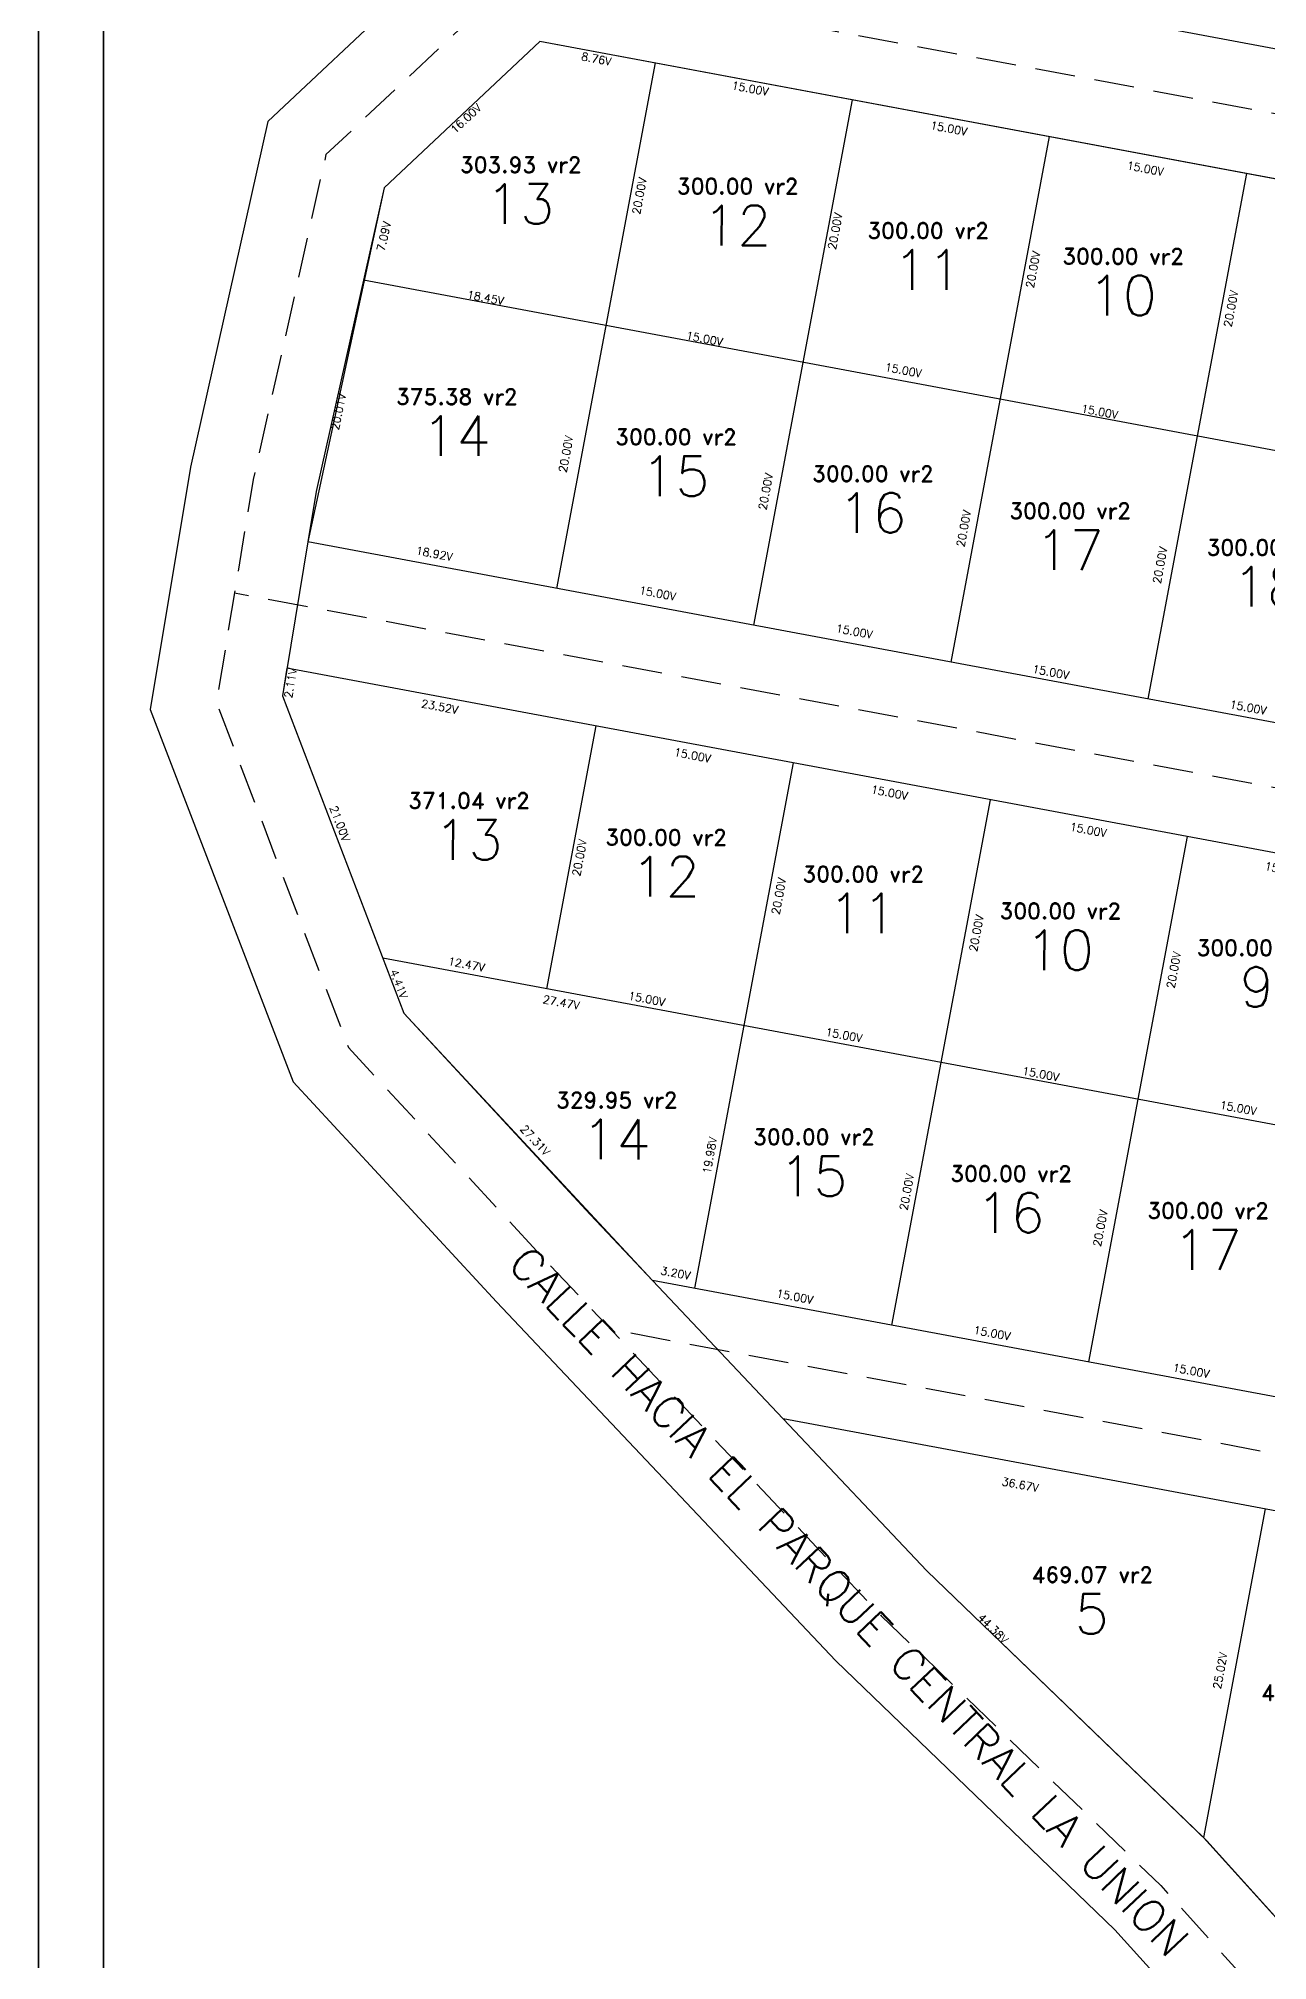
# Model space of a CAD drawing. Header units: metres. Extents: x 294898 to 295286, y 1620966 to 1622103.
# Drawn here: x 294898.5 to 294975.3, y 1621913.4 to 1622033.5 of the extents above; entities that cross this region are included whole.
import ezdxf
from ezdxf.enums import TextEntityAlignment as Align

# ---------------------------------------------------------------- set-up
doc = ezdxf.new("R2010")
doc.units = ezdxf.units.M
doc.linetypes.add('DASHED2', pattern=[0.375, 0.25, -0.125])
doc.layers.add('Medidas Numeracion', color=7, linetype='Continuous')
doc.styles.add('HUECA1', font='hueca1.shx')
doc.styles.get("Standard").update_dxf_attribs({"font": 'simplex.shx'})
doc.dimstyles.new('COTAS LOTES', dxfattribs={"dimscale": 0.25, "dimtxt": 2, "dimasz": 0.18, "dimexe": 0.18, "dimexo": 0.0625, "dimgap": 0.09, "dimtad": 0, "dimlfac": 1.1976, "dimzin": 0, "dimdsep": 46, "dimtxsty": 'Standard', "dimblk": 'NONE', "dimcen": 0, "dimse1": 1, "dimse2": 1, "dimsd1": 1, "dimsd2": 1, "dimadec": 0, "dimazin": 0, "dimtfac": 1, "dimtofl": 0, "dimtmove": 0, "dimatfit": 3, "dimldrblk": 'NONE', "dimfxl": 1, "dimtolj": 1, "dimtzin": 0, "dimarcsym": 0})

# ---------------------------------------------------------------- blocks, each defined once
blk = doc.blocks.new('*D120')
at = {"layer": 'Defpoints', "color": 0, "transparency": 16777216}
for p in [(294971.32, 1622033.73, 774.53), (294983.63, 1622031.43, 774.53), (294983.79, 1622032.28)]:
    blk.add_point(p, dxfattribs=at)
at = {"color": 0, "transparency": 16777216, "insert": (294977.64, 1622033.43), "char_height": 0.5, "attachment_point": 5, "rotation": 349.4408}
blk.add_mtext('\\A1;15.00V', dxfattribs=at)
blk = doc.blocks.new('_None')
blk = doc.blocks.new('*D176')
at = {"layer": 'Defpoints', "color": 0, "transparency": 16777216}
for p in [(294970.25, 1621983.68, 774.53), (294970.09, 1621982.78), (294982.56, 1621981.37, 774.53)]:
    blk.add_point(p, dxfattribs=at)
at = {"color": 0, "transparency": 16777216, "insert": (294976.24, 1621981.63), "char_height": 0.5, "attachment_point": 5, "rotation": 349.4073}
blk.add_mtext('\\A1;15.00V', dxfattribs=at)
blk = doc.blocks.new('*D177')
at = {"layer": 'Defpoints', "color": 0, "transparency": 16777216}
for p in [(294970.25, 1621983.68, 774.53), (294967.18, 1621967.26, 774.53), (294967.87, 1621967.13)]:
    blk.add_point(p, dxfattribs=at)
at = {"color": 0, "transparency": 16777216, "insert": (294969.41, 1621975.34), "char_height": 0.5, "attachment_point": 5, "rotation": 79.4073}
blk.add_mtext('\\A1;20.00V', dxfattribs=at)
blk = doc.blocks.new('*D178')
at = {"layer": 'Defpoints', "color": 0, "transparency": 16777216}
for p in [(294967.17, 1621967.26, 774.53), (294979.6, 1621965.56), (294979.48, 1621964.95, 774.53)]:
    blk.add_point(p, dxfattribs=at)
at = {"color": 0, "transparency": 16777216, "insert": (294973.44, 1621966.71), "char_height": 0.5, "attachment_point": 5, "rotation": 349.3738}
blk.add_mtext('\\A1;15.00V', dxfattribs=at)
blk = doc.blocks.new('*D179')
at = {"layer": 'Defpoints', "color": 0, "transparency": 16777216}
for p in [(294954.86, 1621969.56, 774.53), (294954.94, 1621969.99), (294967.17, 1621967.26, 774.53)]:
    blk.add_point(p, dxfattribs=at)
at = {"color": 0, "transparency": 16777216, "insert": (294961.1, 1621968.84), "char_height": 0.5, "attachment_point": 5, "rotation": 349.4073}
blk.add_mtext('\\A1;15.00V', dxfattribs=at)
blk = doc.blocks.new('*D180')
at = {"layer": 'Defpoints', "color": 0, "transparency": 16777216}
for p in [(294957.94, 1621985.98, 774.53), (294958.62, 1621985.85), (294954.86, 1621969.56, 774.53)]:
    blk.add_point(p, dxfattribs=at)
at = {"color": 0, "transparency": 16777216, "insert": (294957.08, 1621977.64), "char_height": 0.5, "attachment_point": 5, "rotation": 79.3737}
blk.add_mtext('\\A1;20.00V', dxfattribs=at)
blk = doc.blocks.new('*D181')
at = {"layer": 'Defpoints', "color": 0, "transparency": 16777216}
for p in [(294957.94, 1621985.98, 774.53), (294970.25, 1621983.68, 774.53), (294970.12, 1621982.96)]:
    blk.add_point(p, dxfattribs=at)
at = {"color": 0, "transparency": 16777216, "insert": (294964.07, 1621984.09), "char_height": 0.5, "attachment_point": 5, "rotation": 349.4073}
blk.add_mtext('\\A1;15.00V', dxfattribs=at)
blk = doc.blocks.new('*D182')
at = {"layer": 'Defpoints', "color": 0, "transparency": 16777216}
for p in [(294945.63, 1621988.28, 774.53), (294957.94, 1621985.98, 774.53), (294957.81, 1621985.26)]:
    blk.add_point(p, dxfattribs=at)
at = {"color": 0, "transparency": 16777216, "insert": (294951.65, 1621986.42), "char_height": 0.5, "attachment_point": 5, "rotation": 349.4073}
blk.add_mtext('\\A1;15.00V', dxfattribs=at)
blk = doc.blocks.new('*D183')
at = {"layer": 'Defpoints', "color": 0, "transparency": 16777216}
for p in [(294945.63, 1621988.28, 774.53), (294942.55, 1621971.87, 774.53), (294943.2, 1621971.75)]:
    blk.add_point(p, dxfattribs=at)
at = {"color": 0, "transparency": 16777216, "insert": (294944.74, 1621979.95), "char_height": 0.5, "attachment_point": 5, "rotation": 79.3738}
blk.add_mtext('\\A1;20.00V', dxfattribs=at)
blk = doc.blocks.new('*D184')
at = {"layer": 'Defpoints', "color": 0, "transparency": 16777216}
for p in [(294942.55, 1621971.87, 774.53), (294954.86, 1621969.56, 774.53), (294954.97, 1621970.12)]:
    blk.add_point(p, dxfattribs=at)
at = {"color": 0, "transparency": 16777216, "insert": (294948.81, 1621971.27), "char_height": 0.5, "attachment_point": 5, "rotation": 349.3738}
blk.add_mtext('\\A1;15.00V', dxfattribs=at)
blk = doc.blocks.new('*D185')
at = {"layer": 'Defpoints', "color": 0, "transparency": 16777216}
for p in [(294930.24, 1621974.18, 774.53), (294930.33, 1621974.68), (294942.55, 1621971.87, 774.53)]:
    blk.add_point(p, dxfattribs=at)
at = {"color": 0, "transparency": 16777216, "insert": (294936.49, 1621973.53), "char_height": 0.5, "attachment_point": 5, "rotation": 349.3738}
blk.add_mtext('\\A1;15.00V', dxfattribs=at)
blk = doc.blocks.new('*D186')
at = {"layer": 'Defpoints', "color": 0, "transparency": 16777216}
for p in [(294933.32, 1621990.58, 774.53), (294933.82, 1621990.49), (294930.24, 1621974.17, 774.53)]:
    blk.add_point(p, dxfattribs=at)
at = {"color": 0, "transparency": 16777216, "insert": (294932.29, 1621982.35), "char_height": 0.5, "attachment_point": 5, "rotation": 79.3748}
blk.add_mtext('\\A1;20.00V', dxfattribs=at)
blk = doc.blocks.new('*D187')
at = {"layer": 'Defpoints', "color": 0, "transparency": 16777216}
for p in [(294933.32, 1621990.58, 774.53), (294945.63, 1621988.27, 774.53), (294945.5, 1621987.59)]:
    blk.add_point(p, dxfattribs=at)
at = {"color": 0, "transparency": 16777216, "insert": (294939.35, 1621988.75), "char_height": 0.5, "attachment_point": 5, "rotation": 349.3738}
blk.add_mtext('\\A1;15.00V', dxfattribs=at)
blk = doc.blocks.new('*D188')
at = {"layer": 'Defpoints', "color": 0, "transparency": 16777216}
for p in [(294920.11, 1621976.65), (294920, 1621976.08, 774.53), (294930.24, 1621974.17, 774.53)]:
    blk.add_point(p, dxfattribs=at)
at = {"color": 0, "transparency": 16777216, "insert": (294925.23, 1621975.69), "char_height": 0.5, "attachment_point": 5, "rotation": 349.4073}
blk.add_mtext('\\A1;12.47V', dxfattribs=at)
blk = doc.blocks.new('*D189')
at = {"layer": 'Defpoints', "color": 0, "transparency": 16777216}
for p in [(294913.73, 1621992.46, 774.53), (294914.2, 1621992.64), (294920, 1621976.08, 774.53)]:
    blk.add_point(p, dxfattribs=at)
at = {"color": 0, "transparency": 16777216, "insert": (294917.32, 1621984.49), "char_height": 0.5, "attachment_point": 5, "rotation": 290.9623}
blk.add_mtext('\\A1;21.00V', dxfattribs=at)
blk = doc.blocks.new('*D190')
at = {"layer": 'Defpoints', "color": 0, "transparency": 16777216}
for p in [(294914.02, 1621994.19, 774.53), (294914.38, 1621994.13), (294913.73, 1621992.46)]:
    blk.add_point(p, dxfattribs=at)
at = {"color": 0, "transparency": 16777216, "insert": (294914.24, 1621993.26), "char_height": 0.5, "attachment_point": 5, "rotation": 80.6083}
blk.add_mtext('\\A1;2.11V', dxfattribs=at)
blk = doc.blocks.new('*D191')
at = {"layer": 'Defpoints', "color": 0, "transparency": 16777216}
for p in [(294914.02, 1621994.19, 774.53), (294933.32, 1621990.57, 774.53), (294933.21, 1621989.98)]:
    blk.add_point(p, dxfattribs=at)
at = {"color": 0, "transparency": 16777216, "insert": (294923.56, 1621991.79), "char_height": 0.5, "attachment_point": 5, "rotation": 349.3738}
blk.add_mtext('\\A1;23.52V', dxfattribs=at)
blk = doc.blocks.new('*D192')
at = {"layer": 'Defpoints', "color": 0, "transparency": 16777216}
for p in [(294920, 1621976.08, 774.53), (294942.55, 1621971.85, 774.53), (294942.42, 1621971.19)]:
    blk.add_point(p, dxfattribs=at)
at = {"color": 0, "transparency": 16777216, "insert": (294931.15, 1621973.31), "char_height": 0.5, "attachment_point": 5, "rotation": 349.3738}
blk.add_mtext('\\A1;27.47V', dxfattribs=at)
blk = doc.blocks.new('*D193')
at = {"layer": 'Defpoints', "color": 0, "transparency": 16777216}
for p in [(294942.55, 1621971.85, 774.53), (294938.89, 1621955.56), (294939.48, 1621955.45, 774.53)]:
    blk.add_point(p, dxfattribs=at)
at = {"color": 0, "transparency": 16777216, "insert": (294940.43, 1621963.76), "char_height": 0.5, "attachment_point": 5, "rotation": 79.4073}
blk.add_mtext('\\A1;19.98V', dxfattribs=at)
blk = doc.blocks.new('*D194')
at = {"layer": 'Defpoints', "color": 0, "transparency": 16777216}
for p in [(294936.85, 1621955.94, 774.53), (294939.6, 1621956.15), (294939.47, 1621955.45, 774.53)]:
    blk.add_point(p, dxfattribs=at)
at = {"color": 0, "transparency": 16777216, "insert": (294938.29, 1621956.4), "char_height": 0.5, "attachment_point": 5, "rotation": 349.4073}
blk.add_mtext('\\A1;3.20V', dxfattribs=at)
blk = doc.blocks.new('*D195')
at = {"layer": 'Defpoints', "color": 0, "transparency": 16777216}
for p in [(294921.32, 1621972.64, 774.53), (294921.75, 1621973.05), (294936.85, 1621955.94, 774.53)]:
    blk.add_point(p, dxfattribs=at)
at = {"color": 0, "transparency": 16777216, "insert": (294929.52, 1621964.7), "char_height": 0.5, "attachment_point": 5, "rotation": 312.9155}
blk.add_mtext('\\A1;27.31V', dxfattribs=at)
blk = doc.blocks.new('*D196')
at = {"layer": 'Defpoints', "color": 0, "transparency": 16777216}
for p in [(294920, 1621976.08, 774.53), (294921.32, 1621972.64, 774.53), (294921.67, 1621972.78)]:
    blk.add_point(p, dxfattribs=at)
at = {"color": 0, "transparency": 16777216, "insert": (294921.01, 1621974.47), "char_height": 0.5, "attachment_point": 5, "rotation": 290.9623}
blk.add_mtext('\\A1;4.41V', dxfattribs=at)
blk = doc.blocks.new('*D230')
at = {"layer": 'Defpoints', "color": 0, "transparency": 16777216}
for p in [(294970.87, 1622008.69, 774.53), (294983.18, 1622006.38, 774.53), (294983.28, 1622006.95)]:
    blk.add_point(p, dxfattribs=at)
at = {"color": 0, "transparency": 16777216, "insert": (294977.13, 1622008.1), "char_height": 0.5, "attachment_point": 5, "rotation": 349.3738}
blk.add_mtext('\\A1;15.00V', dxfattribs=at)
blk = doc.blocks.new('*D231')
at = {"layer": 'Defpoints', "color": 0, "transparency": 16777216}
for p in [(294973.94, 1622025.1, 774.53), (294974.54, 1622024.99), (294970.87, 1622008.69, 774.53)]:
    blk.add_point(p, dxfattribs=at)
at = {"color": 0, "transparency": 16777216, "insert": (294972.98, 1622016.66), "char_height": 0.5, "attachment_point": 5, "rotation": 79.4073}
blk.add_mtext('\\A1;20.00V', dxfattribs=at)
blk = doc.blocks.new('*D232')
at = {"layer": 'Defpoints', "color": 0, "transparency": 16777216}
for p in [(294973.95, 1622025.1, 774.53), (294986.14, 1622022.17), (294986.26, 1622022.8, 774.53)]:
    blk.add_point(p, dxfattribs=at)
at = {"color": 0, "transparency": 16777216, "insert": (294979.98, 1622023.32), "char_height": 0.5, "attachment_point": 5, "rotation": 349.4073}
blk.add_mtext('\\A1;15.00V', dxfattribs=at)
blk = doc.blocks.new('*D233')
at = {"layer": 'Defpoints', "color": 0, "transparency": 16777216}
for p in [(294961.64, 1622027.41, 774.53), (294973.79, 1622024.26), (294973.95, 1622025.1, 774.53)]:
    blk.add_point(p, dxfattribs=at)
at = {"color": 0, "transparency": 16777216, "insert": (294967.63, 1622025.41), "char_height": 0.5, "attachment_point": 5, "rotation": 349.3738}
blk.add_mtext('\\A1;15.00V', dxfattribs=at)
blk = doc.blocks.new('*D234')
at = {"layer": 'Defpoints', "color": 0, "transparency": 16777216}
for p in [(294961.64, 1622027.41, 774.53), (294958.57, 1622010.99, 774.53), (294959.09, 1622010.89)]:
    blk.add_point(p, dxfattribs=at)
at = {"color": 0, "transparency": 16777216, "insert": (294960.62, 1622019.1), "char_height": 0.5, "attachment_point": 5, "rotation": 79.4073}
blk.add_mtext('\\A1;20.00V', dxfattribs=at)
blk = doc.blocks.new('*D235')
at = {"layer": 'Defpoints', "color": 0, "transparency": 16777216}
for p in [(294958.56, 1622010.99, 774.53), (294970.87, 1622008.68, 774.53), (294970.94, 1622009.06)]:
    blk.add_point(p, dxfattribs=at)
at = {"color": 0, "transparency": 16777216, "insert": (294964.78, 1622010.22), "char_height": 0.5, "attachment_point": 5, "rotation": 349.3738}
blk.add_mtext('\\A1;15.00V', dxfattribs=at)
blk = doc.blocks.new('*D236')
at = {"layer": 'Defpoints', "color": 0, "transparency": 16777216}
for p in [(294946.37, 1622013.96), (294946.24, 1622013.29, 774.53), (294958.56, 1622010.99, 774.53)]:
    blk.add_point(p, dxfattribs=at)
at = {"color": 0, "transparency": 16777216, "insert": (294952.52, 1622012.81), "char_height": 0.5, "attachment_point": 5, "rotation": 349.4073}
blk.add_mtext('\\A1;15.00V', dxfattribs=at)
blk = doc.blocks.new('*D237')
at = {"layer": 'Defpoints', "color": 0, "transparency": 16777216}
for p in [(294949.32, 1622029.71, 774.53), (294949.79, 1622029.62), (294946.24, 1622013.29, 774.53)]:
    blk.add_point(p, dxfattribs=at)
at = {"color": 0, "transparency": 16777216, "insert": (294948.26, 1622021.5), "char_height": 0.5, "attachment_point": 5, "rotation": 79.3738}
blk.add_mtext('\\A1;20.00V', dxfattribs=at)
blk = doc.blocks.new('*D238')
at = {"layer": 'Defpoints', "color": 0, "transparency": 16777216}
for p in [(294949.32, 1622029.71, 774.53), (294961.52, 1622026.76), (294961.64, 1622027.41, 774.53)]:
    blk.add_point(p, dxfattribs=at)
at = {"color": 0, "transparency": 16777216, "insert": (294955.36, 1622027.92), "char_height": 0.5, "attachment_point": 5, "rotation": 349.4073}
blk.add_mtext('\\A1;15.00V', dxfattribs=at)
blk = doc.blocks.new('*D239')
at = {"layer": 'Defpoints', "color": 0, "transparency": 16777216}
for p in [(294933.99, 1622015.92), (294933.93, 1622015.6, 774.53), (294946.24, 1622013.29, 774.53)]:
    blk.add_point(p, dxfattribs=at)
at = {"color": 0, "transparency": 16777216, "insert": (294940.1, 1622014.78), "char_height": 0.5, "attachment_point": 5, "rotation": 349.4073}
blk.add_mtext('\\A1;15.00V', dxfattribs=at)
blk = doc.blocks.new('*D240')
at = {"layer": 'Defpoints', "color": 0, "transparency": 16777216}
for p in [(294937.01, 1622032.01, 774.53), (294937.57, 1622031.91), (294933.93, 1622015.6, 774.53)]:
    blk.add_point(p, dxfattribs=at)
at = {"color": 0, "transparency": 16777216, "insert": (294936.03, 1622023.7), "char_height": 0.5, "attachment_point": 5, "rotation": 79.3738}
blk.add_mtext('\\A1;20.00V', dxfattribs=at)
blk = doc.blocks.new('*D241')
at = {"layer": 'Defpoints', "color": 0, "transparency": 16777216}
for p in [(294937.01, 1622032.01, 774.53), (294949.24, 1622029.24), (294949.32, 1622029.71, 774.53)]:
    blk.add_point(p, dxfattribs=at)
at = {"color": 0, "transparency": 16777216, "insert": (294942.95, 1622030.41), "char_height": 0.5, "attachment_point": 5, "rotation": 349.4073}
blk.add_mtext('\\A1;15.00V', dxfattribs=at)
blk = doc.blocks.new('*D242')
at = {"layer": 'Defpoints', "color": 0, "transparency": 16777216}
for p in [(294929.74, 1622032.93), (294929.82, 1622033.35, 774.53), (294937.01, 1622032.01, 774.53)]:
    blk.add_point(p, dxfattribs=at)
at = {"color": 0, "transparency": 16777216, "insert": (294933.34, 1622032.26), "char_height": 0.5, "attachment_point": 5, "rotation": 349.4073}
blk.add_mtext('\\A1;8.76V', dxfattribs=at)
blk = doc.blocks.new('*D243')
at = {"layer": 'Defpoints', "color": 0, "transparency": 16777216}
for p in [(294929.82, 1622033.35, 774.53), (294920.09, 1622024.21, 774.53), (294920.32, 1622023.96)]:
    blk.add_point(p, dxfattribs=at)
at = {"color": 0, "transparency": 16777216, "insert": (294925.19, 1622028.53), "char_height": 0.5, "attachment_point": 5, "rotation": 43.208}
blk.add_mtext('\\A1;16.00V', dxfattribs=at)
blk = doc.blocks.new('*D244')
at = {"layer": 'Defpoints', "color": 0, "transparency": 16777216}
for p in [(294920.09, 1622024.21, 774.53), (294918.79, 1622018.43, 774.53), (294919.42, 1622018.29)]:
    blk.add_point(p, dxfattribs=at)
at = {"color": 0, "transparency": 16777216, "insert": (294920.07, 1622021.18), "char_height": 0.5, "attachment_point": 5, "rotation": 77.3985}
blk.add_mtext('\\A1;7.09V', dxfattribs=at)
blk = doc.blocks.new('*D245')
at = {"layer": 'Defpoints', "color": 0, "transparency": 16777216}
for p in [(294918.79, 1622018.43, 774.53), (294915.32, 1622002.09, 774.53), (294915.49, 1622002.05)]:
    blk.add_point(p, dxfattribs=at)
at = {"color": 0, "transparency": 16777216, "insert": (294917.23, 1622010.22), "char_height": 0.5, "attachment_point": 5, "rotation": 78.0097}
blk.add_mtext('\\A1;20.01V', dxfattribs=at)
blk = doc.blocks.new('*D246')
at = {"layer": 'Defpoints', "color": 0, "transparency": 16777216}
for p in [(294915.32, 1622002.09, 774.53), (294930.85, 1621999.18, 774.53), (294930.99, 1621999.9)]:
    blk.add_point(p, dxfattribs=at)
at = {"color": 0, "transparency": 16777216, "insert": (294923.22, 1622001.35), "char_height": 0.5, "attachment_point": 5, "rotation": 349.4073}
blk.add_mtext('\\A1;18.92V', dxfattribs=at)
blk = doc.blocks.new('*D247')
at = {"layer": 'Defpoints', "color": 0, "transparency": 16777216}
for p in [(294932.97, 1622015.78), (294933.92, 1622015.6, 774.53), (294930.85, 1621999.18, 774.53)]:
    blk.add_point(p, dxfattribs=at)
at = {"color": 0, "transparency": 16777216, "insert": (294931.44, 1622007.57), "char_height": 0.5, "attachment_point": 5, "rotation": 79.4073}
blk.add_mtext('\\A1;20.00V', dxfattribs=at)
blk = doc.blocks.new('*D248')
at = {"layer": 'Defpoints', "color": 0, "transparency": 16777216}
for p in [(294918.79, 1622018.43, 774.53), (294933.99, 1622015.92), (294933.93, 1622015.59, 774.53)]:
    blk.add_point(p, dxfattribs=at)
at = {"color": 0, "transparency": 16777216, "insert": (294926.42, 1622017.34), "char_height": 0.5, "attachment_point": 5, "rotation": 349.3738}
blk.add_mtext('\\A1;18.45V', dxfattribs=at)
blk = doc.blocks.new('*D249')
at = {"layer": 'Defpoints', "color": 0, "transparency": 16777216}
for p in [(294946.24, 1622013.29, 774.53), (294942.38, 1621997.03), (294943.16, 1621996.88, 774.53)]:
    blk.add_point(p, dxfattribs=at)
at = {"color": 0, "transparency": 16777216, "insert": (294943.92, 1622005.23), "char_height": 0.5, "attachment_point": 5, "rotation": 79.3738}
blk.add_mtext('\\A1;20.00V', dxfattribs=at)
blk = doc.blocks.new('*D250')
at = {"layer": 'Defpoints', "color": 0, "transparency": 16777216}
for p in [(294930.85, 1621999.18, 774.53), (294943.16, 1621996.88, 774.53), (294943.32, 1621997.72)]:
    blk.add_point(p, dxfattribs=at)
at = {"color": 0, "transparency": 16777216, "insert": (294937.17, 1621998.87), "char_height": 0.5, "attachment_point": 5, "rotation": 349.4073}
blk.add_mtext('\\A1;15.00V', dxfattribs=at)
blk = doc.blocks.new('*D251')
at = {"layer": 'Defpoints', "color": 0, "transparency": 16777216}
for p in [(294943.17, 1621996.88, 774.53), (294955.48, 1621994.57, 774.53), (294955.62, 1621995.34)]:
    blk.add_point(p, dxfattribs=at)
at = {"color": 0, "transparency": 16777216, "insert": (294949.46, 1621996.49), "char_height": 0.5, "attachment_point": 5, "rotation": 349.3738}
blk.add_mtext('\\A1;15.00V', dxfattribs=at)
blk = doc.blocks.new('*D252')
at = {"layer": 'Defpoints', "color": 0, "transparency": 16777216}
for p in [(294958.55, 1622010.99, 774.53), (294954.76, 1621994.71), (294955.48, 1621994.58, 774.53)]:
    blk.add_point(p, dxfattribs=at)
at = {"color": 0, "transparency": 16777216, "insert": (294956.29, 1622002.92), "char_height": 0.5, "attachment_point": 5, "rotation": 79.4057}
blk.add_mtext('\\A1;20.00V', dxfattribs=at)
blk = doc.blocks.new('*D253')
at = {"layer": 'Defpoints', "color": 0, "transparency": 16777216}
for p in [(294955.48, 1621994.58, 774.53), (294967.79, 1621992.27, 774.53), (294967.89, 1621992.8)]:
    blk.add_point(p, dxfattribs=at)
at = {"color": 0, "transparency": 16777216, "insert": (294961.73, 1621993.95), "char_height": 0.5, "attachment_point": 5, "rotation": 349.3738}
blk.add_mtext('\\A1;15.00V', dxfattribs=at)
blk = doc.blocks.new('*D254')
at = {"layer": 'Defpoints', "color": 0, "transparency": 16777216}
for p in [(294970.87, 1622008.69, 774.53), (294967.01, 1621992.42), (294967.79, 1621992.28, 774.53)]:
    blk.add_point(p, dxfattribs=at)
at = {"color": 0, "transparency": 16777216, "insert": (294968.55, 1622000.63), "char_height": 0.5, "attachment_point": 5, "rotation": 79.3738}
blk.add_mtext('\\A1;20.00V', dxfattribs=at)
blk = doc.blocks.new('*D255')
at = {"layer": 'Defpoints', "color": 0, "transparency": 16777216}
for p in [(294967.79, 1621992.28, 774.53), (294980.21, 1621990.58), (294980.1, 1621989.97, 774.53)]:
    blk.add_point(p, dxfattribs=at)
at = {"color": 0, "transparency": 16777216, "insert": (294974.06, 1621991.74), "char_height": 0.5, "attachment_point": 5, "rotation": 349.3738}
blk.add_mtext('\\A1;15.00V', dxfattribs=at)
blk = doc.blocks.new('*D267')
at = {"layer": 'Defpoints', "color": 0, "transparency": 16777216}
for p in [(294945.02, 1621947.29, 774.53), (294975.11, 1621941.67, 774.53), (294974.87, 1621940.36)]:
    blk.add_point(p, dxfattribs=at)
at = {"color": 0, "transparency": 16777216, "insert": (294959.82, 1621943.18), "char_height": 0.5, "attachment_point": 5, "rotation": 349.4073}
blk.add_mtext('\\A1;36.67V', dxfattribs=at)
blk = doc.blocks.new('*D268')
at = {"layer": 'Defpoints', "color": 0, "transparency": 16777216}
for p in [(294975.11, 1621941.67, 774.53), (294970.38, 1621921.3), (294971.26, 1621921.13, 774.53)]:
    blk.add_point(p, dxfattribs=at)
at = {"color": 0, "transparency": 16777216, "insert": (294972.31, 1621931.56), "char_height": 0.5, "attachment_point": 5, "rotation": 79.3759}
blk.add_mtext('\\A1;25.02V', dxfattribs=at)
blk = doc.blocks.new('*D269')
at = {"layer": 'Defpoints', "color": 0, "transparency": 16777216}
for p in [(294945, 1621947.27), (294945.02, 1621947.29, 774.53), (294971.26, 1621921.13, 774.53)]:
    blk.add_point(p, dxfattribs=at)
at = {"color": 0, "transparency": 16777216, "insert": (294958.12, 1621934.19), "char_height": 0.5, "attachment_point": 5, "rotation": 315.0852}
blk.add_mtext('\\A1;44.38V', dxfattribs=at)
blk = doc.blocks.new('*D270')
at = {"layer": 'Defpoints', "color": 0, "transparency": 16777216}
for p in [(294971.26, 1621921.13, 774.53), (294981.86, 1621909.69, 774.53), (294982.16, 1621909.97)]:
    blk.add_point(p, dxfattribs=at)
at = {"color": 0, "transparency": 16777216, "insert": (294976.86, 1621915.69), "char_height": 0.5, "attachment_point": 5, "rotation": 312.8101}
blk.add_mtext('\\A1;18.68V', dxfattribs=at)
blk = doc.blocks.new('*D272')
at = {"layer": 'Defpoints', "color": 0, "transparency": 16777216}
for p in [(294975.11, 1621941.67, 774.53), (294974.95, 1621940.79), (294987.43, 1621939.36, 774.53)]:
    blk.add_point(p, dxfattribs=at)
at = {"color": 0, "transparency": 16777216, "insert": (294981.11, 1621939.64), "char_height": 0.5, "attachment_point": 5, "rotation": 349.4073}
blk.add_mtext('\\A1;15.00V', dxfattribs=at)
blk = doc.blocks.new('*D290')
at = {"layer": 'Defpoints', "color": 0, "transparency": 16777216}
for p in [(294939.47, 1621955.45, 774.53), (294951.9, 1621953.78), (294951.78, 1621953.15, 774.53)]:
    blk.add_point(p, dxfattribs=at)
at = {"color": 0, "transparency": 16777216, "insert": (294945.74, 1621954.93), "char_height": 0.5, "attachment_point": 5, "rotation": 349.4073}
blk.add_mtext('\\A1;15.00V', dxfattribs=at)
blk = doc.blocks.new('*D291')
at = {"layer": 'Defpoints', "color": 0, "transparency": 16777216}
for p in [(294954.27, 1621969.68), (294954.86, 1621969.56, 774.53), (294951.78, 1621953.15, 774.53)]:
    blk.add_point(p, dxfattribs=at)
at = {"color": 0, "transparency": 16777216, "insert": (294952.73, 1621961.47), "char_height": 0.5, "attachment_point": 5, "rotation": 79.375}
blk.add_mtext('\\A1;20.00V', dxfattribs=at)
blk = doc.blocks.new('*D292')
at = {"layer": 'Defpoints', "color": 0, "transparency": 16777216}
for p in [(294951.78, 1621953.15, 774.53), (294964.22, 1621951.5), (294964.09, 1621950.84, 774.53)]:
    blk.add_point(p, dxfattribs=at)
at = {"color": 0, "transparency": 16777216, "insert": (294958.06, 1621952.65), "char_height": 0.5, "attachment_point": 5, "rotation": 349.3738}
blk.add_mtext('\\A1;15.00V', dxfattribs=at)
blk = doc.blocks.new('*D293')
at = {"layer": 'Defpoints', "color": 0, "transparency": 16777216}
for p in [(294966.37, 1621967.41), (294967.18, 1621967.26, 774.53), (294964.09, 1621950.85, 774.53)]:
    blk.add_point(p, dxfattribs=at)
at = {"color": 0, "transparency": 16777216, "insert": (294964.82, 1621959.21), "char_height": 0.5, "attachment_point": 5, "rotation": 79.3416}
blk.add_mtext('\\A1;20.00V', dxfattribs=at)
blk = doc.blocks.new('*D294')
at = {"layer": 'Defpoints', "color": 0, "transparency": 16777216}
for p in [(294964.09, 1621950.85, 774.53), (294976.41, 1621948.55, 774.53), (294976.52, 1621949.18)]:
    blk.add_point(p, dxfattribs=at)
at = {"color": 0, "transparency": 16777216, "insert": (294970.5, 1621950.3), "char_height": 0.5, "attachment_point": 5, "rotation": 349.4073}
blk.add_mtext('\\A1;15.00V', dxfattribs=at)
blk = doc.blocks.new('*D322')
at = {"layer": 'Defpoints', "color": 0, "transparency": 16777216}
for p in [(295135.46, 1622039.41, 769.14), (295196.83, 1622025, 769.14), (294948.11, 1620966.09)]:
    blk.add_point(p, dxfattribs=at)
at = {"color": 0, "transparency": 16777216, "insert": (294917.43, 1620973.29), "char_height": 0.5, "attachment_point": 5, "rotation": 346.7819}
blk.add_mtext('\\A1;75.49V', dxfattribs=at)

msp = doc.modelspace()

# ---------------------------------------------------------------- linework, layer by layer
for p, q in [((294937.0123, 1622032.0101, 774.533), (294930.8533, 1621999.1829, 774.533)), ((294949.3238, 1622029.7077, 774.533), (294943.1648, 1621996.8805, 774.533)), ((294961.6354, 1622027.4053, 774.533), (294955.4764, 1621994.578, 774.533)), ((294973.9469, 1622025.1029, 774.533), (294967.7879, 1621992.2756, 774.533)), ((294933.318, 1621990.5833, 774.533), (294930.2385, 1621974.1696, 774.533)), ((294945.6296, 1621988.2808, 774.533), (294939.4706, 1621955.4536, 774.533)), ((294957.9411, 1621985.9784, 774.533), (294951.7821, 1621953.1512, 774.533)), ((294970.2527, 1621983.676, 774.533), (294964.0937, 1621950.8488, 774.533)), ((294975.1144, 1621941.6664, 774.533), (294971.2616, 1621921.1308, 774.533))]:
    msp.add_line(p, q)
at = {"color": 7, "lineweight": 35, "ltscale": 0.5}
for points in [[(294898.4946, 1621823.8246), (295286.0547, 1621823.8246), (295286.0547, 1622103.1307), (294898.4946, 1622103.1307)], [(294902.5539, 1621828.3841), (295281.4952, 1621828.3841), (295281.4952, 1622098.5711), (294902.5539, 1622098.5711)]]:
    msp.add_lwpolyline(points, close=True, dxfattribs=at)
at = {"color": 1, "linetype": 'DASHED2', "ltscale": 10, "elevation": 774.533, "flags": 128}
for points in [[(294966.7994, 1622091.3892), (294952.9217, 1622058.059), (294945.5077, 1622050.2057), (294932.2877, 1622041.1583), (294916.4503, 1622026.2818), (294911.9141, 1622005.9907), (294909.6064, 1621992.0388), (294917.8607, 1621970.4933), (294930.0261, 1621957.3386), (294951.1422, 1621934.9911), (294968.5983, 1621918.1421), (294978.4087, 1621907.2841), (294992.8128, 1621896.4036)], [(295088.5642, 1622007.7372), (294928.563, 1622037.6596)], [(295084.8699, 1621966.3104), (294910.7372, 1621998.8755)], [(295044.8435, 1621932.1868), (294934.249, 1621952.8694)]]:
    msp.add_lwpolyline(points, dxfattribs=at)
at = {"flags": 128}
for points, elevation in [([(294959.0372, 1622080.3164), (294949.578, 1622060.344), (294942.894, 1622053.264), (294929.774, 1622044.285), (294912.815, 1622028.355), (294907.986, 1622006.754), (294905.483, 1621991.621), (294914.401, 1621968.343), (294927.104, 1621954.607), (294948.298, 1621932.177), (294965.722, 1621915.359), (294975.695, 1621904.321), (294984.995, 1621897.296)], 774.533), ([(295085.4648, 1622012.3862), (294937.7057, 1622040.0191)], 774.533), ([(295143.939, 1621977.535), (295082.9276, 1621983.9339), (295084.751, 1622004.381), (295023.1999, 1622015.9291), (294973.9456, 1622025.0957), (294929.8225, 1622033.3547), (294920.0855, 1622024.2085), (294915.3228, 1622002.0873), (294913.7299, 1621992.4565), (294921.3204, 1621972.6436), (294936.8468, 1621955.9443), (294945.02, 1621947.2944), (294953.9863, 1621937.8052), (294971.2616, 1621921.1308), (294981.1223, 1621910.2472), (294995.4724, 1621899.4075), (295003.213, 1621899.609), (295021.565, 1621921.022), (295033.163, 1621927.008), (295052.613, 1621929.746), (295069.983, 1621938.272), (295079.737, 1621941.977), (295098.661, 1621940.316)], 768.212), ([(294929.8225, 1622033.3547), (294920.0855, 1622024.2085), (294915.8422, 1622005.2274), (294915.3228, 1622002.0873)], 774.533), ([(295084.751, 1622004.381), (294929.8225, 1622033.3547)], 774.533), ([(295083.2608, 1621987.6702), (294918.7932, 1622018.4278)], 774.533), ([(295081.7706, 1621970.9593), (294915.3228, 1622002.0873)], 774.533), ([(294914.0171, 1621994.1928), (294913.7299, 1621992.4565), (294921.3204, 1621972.6436), (294932.9483, 1621960.0702), (294936.8468, 1621955.9443)], 774.533), ([(295081.0567, 1621962.9541), (294914.0171, 1621994.1928)], 774.533), ([(295073.9974, 1621947.2848), (294920.0024, 1621976.0839)], 774.533), ([(295044.9233, 1621935.7325), (294936.8468, 1621955.9443)], 774.533), ([(294945.02, 1621947.2944), (294953.9863, 1621937.8052), (294971.4746, 1621920.9251), (294981.1223, 1621910.2472), (294995.4724, 1621899.4075)], 774.533), ([(295044.7636, 1621928.641), (294945.02, 1621947.2944)], 774.533)]:
    msp.add_lwpolyline(points, dxfattribs=dict(at, elevation=elevation))

# ---------------------------------------------------------------- texts
at = {"insert": (294929.179, 1621958.2546, 774.533), "char_height": 2, "attachment_point": 1, "rotation": 313.633838}
msp.add_mtext_dynamic_manual_height_columns('CALLE HACIA EL PARQUE CENTRAL LA UNION', width=70.512286, gutter_width=1, heights=[0], dxfattribs=at)
at = {"layer": 'Medidas Numeracion', "color": 0, "style": 'HUECA1'}
for s, p in [('303.93 vr2', (294928.6196, 1622025.646)), ('300.00 vr2', (294942.1733, 1622024.3048)), ('300.00 vr2', (294954.0719, 1622021.5332)), ('300.00 vr2', (294966.2484, 1622019.9242)), ('375.38 vr2', (294924.6302, 1622011.1558)), ('300.00 vr2', (294938.3196, 1622008.6434)), ('300.00 vr2', (294950.622, 1622006.3427)), ('300.00 vr2', (294962.94, 1622004.0241)), ('300.00 vr2', (294975.2639, 1622001.7343)), ('371.04 vr2', (294925.3912, 1621985.9213)), ('300.00 vr2', (294937.7035, 1621983.623)), ('300.00 vr2', (294950.0165, 1621981.3277)), ('300.00 vr2', (294962.328, 1621979.0253)), ('300.00 vr2', (294974.6396, 1621976.7229)), ('329.95 vr2', (294934.6229, 1621967.2034)), ('300.00 vr2', (294946.9356, 1621964.9069)), ('300.00 vr2', (294959.2485, 1621962.6117)), ('300.00 vr2', (294971.5587, 1621960.3021)), ('469.07 vr2', (294964.3226, 1621937.5519)), ('460.44 vr2', (294978.6548, 1621930.2012))]:
    msp.add_text(s, height=1, rotation=359.947712, dxfattribs=at).set_placement(p, align=Align.MIDDLE)
at = {"layer": 'Medidas Numeracion', "color": 0}
for s, p in [('13', (294928.5814, 1622023.1998)), ('12', (294942.1351, 1622021.8586)), ('11', (294954.0337, 1622019.087)), ('10', (294966.2102, 1622017.478)), ('14', (294924.5921, 1622008.7096)), ('15', (294938.2815, 1622006.1972)), ('16', (294950.5839, 1622003.8964)), ('17', (294962.9019, 1622001.5779)), ('18', (294975.2257, 1621999.2881)), ('13', (294925.353, 1621983.475)), ('12', (294937.6654, 1621981.1767)), ('11', (294949.9783, 1621978.8815)), ('10', (294962.2898, 1621976.5791)), ('9', (294974.6014, 1621974.2766)), ('14', (294934.5847, 1621964.7571)), ('15', (294946.8974, 1621962.4607)), ('16', (294959.2103, 1621960.1654)), ('17', (294971.5205, 1621957.8558)), ('5', (294964.2844, 1621935.1056))]:
    msp.add_text(s, height=2.5, rotation=359.947712, dxfattribs=at).set_placement(p, align=Align.MIDDLE)

# ---------------------------------------------------------------- dimensions: what is measured, and where the dimension line sits
for p1, p2, distance, picture, middle in [((295135.4632, 1622039.4142, 769.142), (295196.827, 1622025.001, 769.142), -1087.7316, '*D322', (294917.4269, 1620973.2933)), ((294971.3219, 1622033.725, 774.533), (294983.6348, 1622031.4298, 774.533), 0.8677, '*D120', (294977.6373, 1622033.4304)), ((294929.8225, 1622033.3547, 774.533), (294920.0855, 1622024.2085, 774.533), 0.3436, '*D243', (294925.1893, 1622028.5312)), ((294937.0123, 1622032.0101, 774.533), (294929.8225, 1622033.3547, 774.533), 0.4315, '*D242', (294933.3381, 1622032.2583)), ((294933.9328, 1622015.5965, 774.533), (294937.0123, 1622032.0101, 774.533), -0.565, '*D240', (294936.0279, 1622023.6991)), ((294949.3238, 1622029.7077, 774.533), (294961.6354, 1622027.4053, 774.533), -0.6526, '*D238', (294955.3596, 1622027.915)), ((294961.6354, 1622027.4053, 774.533), (294958.5655, 1622010.9899, 774.533), 0.5333, '*D234', (294960.6247, 1622019.0995)), ((294961.6354, 1622027.4053, 774.533), (294973.9456, 1622025.0957, 774.533), -0.8532, '*D233', (294967.6332, 1622025.4119)), ((294920.0855, 1622024.2085, 774.533), (294918.7932, 1622018.4278, 774.533), 0.643, '*D244', (294920.0669, 1622021.1779)), ((294973.9469, 1622025.1029, 774.533), (294986.2585, 1622022.8004, 774.533), -0.6445, '*D232', (294979.9842, 1622023.3182)), ((294918.7932, 1622018.4278, 774.533), (294915.3228, 1622002.0873, 774.533), 0.1732, '*D245', (294917.2274, 1622010.2216)), ((294918.7932, 1622018.4278, 774.533), (294933.9311, 1622015.5877, 774.533), 0.3372, '*D248', (294926.4243, 1622017.3391)), ((294930.8537, 1621999.1828, 774.533), (294933.9236, 1622015.5982, 774.533), 0.9668, '*D247', (294931.4383, 1622007.5682)), ((294958.5559, 1622010.9917, 774.533), (294946.2443, 1622013.2941, 774.533), -0.6767, '*D236', (294952.5245, 1622012.808)), ((294946.2443, 1622013.2941, 774.533), (294943.1648, 1621996.8805, 774.533), -0.7938, '*D249', (294943.9243, 1622005.2337)), ((294958.5467, 1622010.9934, 774.533), (294955.4764, 1621994.578, 774.533), -0.7299, '*D252', (294956.2941, 1622002.9199)), ((294958.5559, 1622010.9917, 774.533), (294970.8661, 1622008.682, 774.533), 0.3854, '*D235', (294964.782, 1622010.2156)), ((294970.8674, 1622008.6892, 774.533), (294967.7879, 1621992.2756, 774.533), -0.794, '*D254', (294968.5473, 1622000.6288)), ((294970.8674, 1622008.6892, 774.533), (294983.1776, 1622006.3796, 774.533), 0.58, '*D230', (294977.1295, 1622008.1044)), ((294915.3228, 1622002.0873, 774.533), (294930.8533, 1621999.1829, 774.533), 0.7295, '*D246', (294923.2221, 1622001.3521)), ((294930.8537, 1621999.1828, 774.533), (294943.1648, 1621996.8805, 774.533), 0.853, '*D250', (294937.166, 1621998.8701)), ((294943.1653, 1621996.8804, 774.533), (294955.475, 1621994.5708, 774.533), 0.7788, '*D251', (294949.4638, 1621996.491)), ((294914.0171, 1621994.1928, 774.533), (294933.3159, 1621990.572, 774.533), -0.5993, '*D191', (294923.556, 1621991.7933)), ((294955.4771, 1621994.5779, 774.533), (294967.7866, 1621992.2684, 774.533), 0.5383, '*D253', (294961.7311, 1621993.9522)), ((294967.7879, 1621992.2756, 774.533), (294980.0981, 1621989.966, 774.533), 0.6291, '*D255', (294974.059, 1621991.7392)), ((294933.318, 1621990.5833, 774.533), (294945.6282, 1621988.2736, 774.533), -0.6933, '*D187', (294939.3453, 1621988.7471)), ((294945.6296, 1621988.2808, 774.533), (294942.5501, 1621971.8672, 774.533), 0.6579, '*D183', (294944.7364, 1621979.9527)), ((294945.6296, 1621988.2808, 774.533), (294957.9411, 1621985.9784, 774.533), -0.7258, '*D182', (294951.6519, 1621986.4161)), ((294954.8616, 1621969.5648, 774.533), (294957.9412, 1621985.9784, 774.533), -0.6913, '*D180', (294957.0808, 1621977.6441)), ((294970.2527, 1621983.676, 774.533), (294967.1828, 1621967.2606, 774.533), 0.7035, '*D177', (294969.4092, 1621975.339)), ((294982.5643, 1621981.3736, 774.533), (294970.2527, 1621983.676, 774.533), 0.9083, '*D176', (294976.2415, 1621981.6319)), ((294930.2385, 1621974.1696, 774.533), (294920.0024, 1621976.0839, 774.533), -0.5738, '*D188', (294925.2259, 1621975.6908)), ((294920.0024, 1621976.0839, 774.533), (294942.5476, 1621971.854, 774.533), -0.6732, '*D192', (294931.1508, 1621973.3073)), ((294942.5501, 1621971.8672, 774.533), (294930.2399, 1621974.1768, 774.533), -0.5159, '*D185', (294936.4901, 1621973.5291)), ((294936.8468, 1621955.9443, 774.533), (294921.3204, 1621972.6436, 774.533), -0.592, '*D195', (294929.5171, 1621964.6971)), ((294942.5476, 1621971.854, 774.533), (294939.4802, 1621955.4518, 774.533), -0.596, '*D193', (294940.428, 1621963.7625)), ((294942.5501, 1621971.8672, 774.533), (294954.8603, 1621969.5576, 774.533), 0.5697, '*D184', (294948.8102, 1621971.2724)), ((294951.7825, 1621953.1511, 774.533), (294954.8616, 1621969.5648, 774.533), 0.5995, '*D291', (294952.7329, 1621961.4685)), ((294967.1732, 1621967.2624, 774.533), (294954.8616, 1621969.5648, 774.533), -0.4323, '*D179', (294961.0969, 1621968.8385)), ((294964.0941, 1621950.8487, 774.533), (294967.1828, 1621967.2606, 774.533), 0.8312, '*D293', (294964.8216, 1621959.2084)), ((294967.1732, 1621967.2624, 774.533), (294979.4834, 1621964.9527, 774.533), 0.6143, '*D178', (294973.4416, 1621966.7113)), ((294936.8468, 1621955.9443, 774.533), (294939.4706, 1621955.4536, 774.533), 0.7106, '*D194', (294938.2893, 1621956.3974)), ((294939.4706, 1621955.4536, 774.533), (294951.7821, 1621953.1512, 774.533), 0.6377, '*D290', (294945.7436, 1621954.9292)), ((294951.7825, 1621953.1511, 774.533), (294964.0923, 1621950.8416, 774.533), 0.6671, '*D292', (294958.0604, 1621952.652)), ((294971.2616, 1621921.1308, 774.533), (294945.02, 1621947.2944, 774.533), 0.0336, '*D269', (294958.1171, 1621934.1888)), ((294945.02, 1621947.2944, 774.533), (294975.1144, 1621941.6664, 774.533), -1.3279, '*D267', (294959.8231, 1621943.1751)), ((294975.1137, 1621941.6665, 774.533), (294971.2616, 1621921.1308, 774.533), -0.8932, '*D268', (294972.3097, 1621931.5633)), ((294987.426, 1621939.3639, 774.533), (294975.1144, 1621941.6664, 774.533), 0.8866, '*D272', (294981.1072, 1621939.6437)), ((294971.2616, 1621921.1308, 774.533), (294981.8588, 1621909.6909, 774.533), 0.4109, '*D270', (294976.8616, 1621915.6901))]:
    dim = msp.add_aligned_dim(p1=p1, p2=p2, distance=distance, dimstyle='COTAS LOTES', override={"dimpost": 'V'})
    dim.commit()
    dim.dimension.update_dxf_attribs({"geometry": picture, "text_midpoint": middle})
for base, p1, p2, angle, picture, middle in [((294949.2354, 1622029.2351), (294937.0123, 1622032.0101, 774.533), (294949.3238, 1622029.7077, 774.533), 349.407279, '*D241', (294942.9528, 1622030.41)), ((294949.786, 1622029.621), (294946.2443, 1622013.2941, 774.533), (294949.3238, 1622029.7077, 774.533), 79.373768, '*D237', (294948.2625, 1622021.5009)), ((294974.5377, 1622024.9924), (294970.8674, 1622008.6892, 774.533), (294973.9373, 1622025.1046, 774.533), 79.407279, '*D231', (294972.979, 1622016.6573)), ((294933.9931, 1622015.9191), (294946.2443, 1622013.2941, 774.533), (294933.9328, 1622015.5965, 774.533), 169.407279, '*D239', (294940.1029, 1622014.7765)), ((294914.3791, 1621994.1329), (294913.7299, 1621992.4565), (294914.0171, 1621994.1928, 774.533), 80.608299, '*D190', (294914.2355, 1621993.2648)), ((294914.1979, 1621992.6358), (294920.0024, 1621976.0839, 774.533), (294913.7299, 1621992.4565, 774.533), 110.962262, '*D189', (294917.3201, 1621984.4862)), ((294933.8203, 1621990.489), (294930.2388, 1621974.1696, 774.533), (294933.318, 1621990.5833, 774.533), 79.374818, '*D186', (294932.2941, 1621982.3537)), ((294970.1183, 1621982.9575), (294957.9412, 1621985.9784, 774.533), (294970.2527, 1621983.676, 774.533), 349.407279, '*D181', (294964.0684, 1621984.0889)), ((294921.6655, 1621972.7758), (294920.0024, 1621976.0839, 774.533), (294921.3204, 1621972.6436, 774.533), 290.962262, '*D196', (294921.0146, 1621974.4746)), ((294976.5236, 1621949.179), (294964.0941, 1621950.8487, 774.533), (294976.4052, 1621948.5463, 774.533), 349.407279, '*D294', (294970.5028, 1621950.305))]:
    dim = msp.add_linear_dim(base=base, p1=p1, p2=p2, angle=angle, dimstyle='COTAS LOTES', override={"dimpost": 'V'})
    dim.commit()
    dim.dimension.update_dxf_attribs({"geometry": picture, "text_midpoint": middle, "dimtype": 161})

doc.saveas('drawing.dxf')
